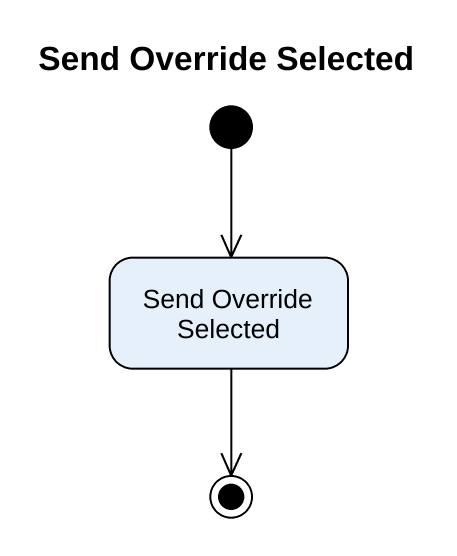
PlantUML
@startuml
title Send Override Selected
hide empty description
state "Send Override Selected" as Send_Override_Selected
[*] --> Send_Override_Selected
Send_Override_Selected --> [*]
@enduml
